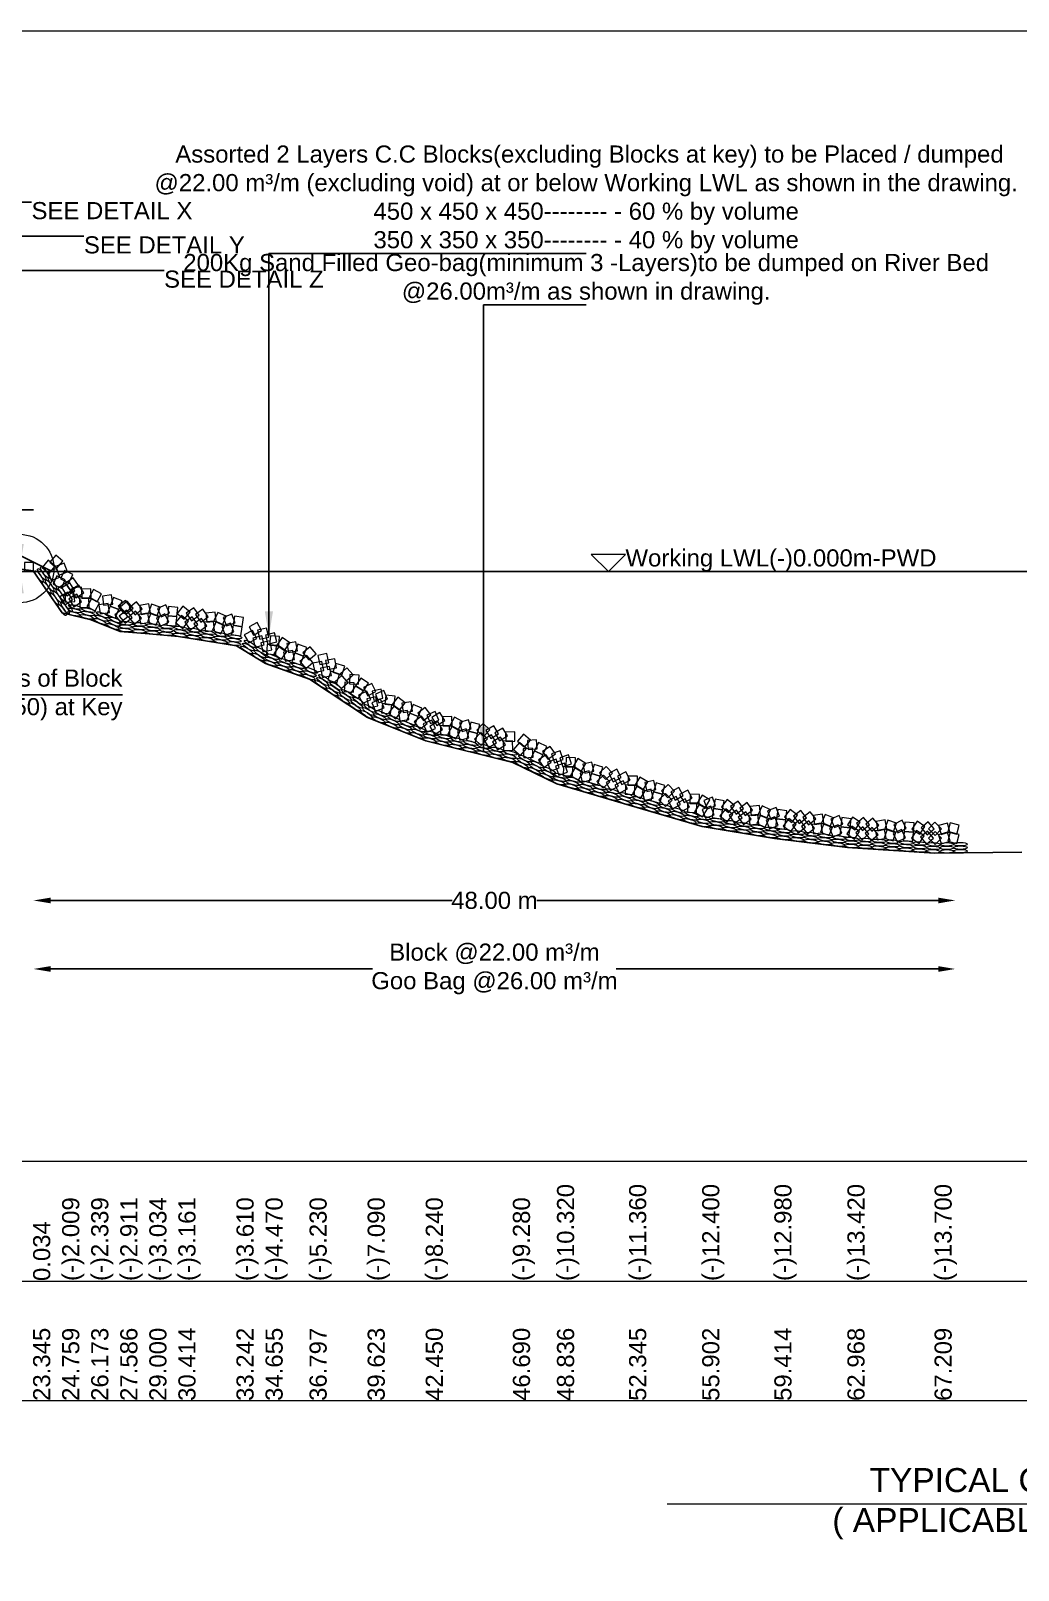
# Model space of a CAD drawing. Header units: inches. Extents: x 66615 to 414904, y -29123 to 90068.
# Drawn here: x 206191 to 209074, y 27961 to 32455 of the extents above; entities that cross this region are included whole.
import ezdxf

# ---------------------------------------------------------------- set-up
doc = ezdxf.new("R2010")
doc.units = ezdxf.units.IN
doc.header["$LTSCALE"] = 7
doc.header["$MEASUREMENT"] = 0
doc.header["$PDMODE"] = 3
for name, color, linetype, lineweight in [('Cross section Data Border', 7, 'Continuous', 9), ('Cross Section Labels', 7, 'Continuous', 9), ('Existing_Bed_Level for Xsection', 7, 'Continuous', 25), ('Long Section Labels', 7, 'Continuous', 9)]:
    doc.layers.add(name, color=color, linetype=linetype, lineweight=lineweight)
doc.styles.get("Standard").update_dxf_attribs({"font": 'arial.ttf'})
doc.dimstyles.new('Appron Lebeling Style', dxfattribs={"dimtxt": 50, "dimasz": 50, "dimexe": 0.18, "dimexo": 0.0625, "dimgap": 0.09, "dimtad": 0, "dimtih": 1, "dimtoh": 1, "dimdec": 4, "dimzin": 0, "dimdsep": 46, "dimtxsty": 'Standard', "dimcen": 0.09, "dimse1": 1, "dimse2": 1, "dimadec": 0, "dimazin": 0, "dimtfac": 1, "dimtdec": 4, "dimtofl": 0, "dimtmove": 0, "dimatfit": 3, "dimfxl": 1, "dimtolj": 1, "dimtzin": 0, "dimarcsym": 0})
doc.dimstyles.get("Standard").update_dxf_attribs({"dimtxt": 0.18, "dimasz": 0.18, "dimexe": 0.18, "dimexo": 0.0625, "dimgap": 0.09, "dimtad": 0, "dimtih": 1, "dimtoh": 1, "dimdec": 4, "dimzin": 0, "dimdsep": 46, "dimtxsty": 'Standard', "dimcen": 0.09, "dimadec": 0, "dimazin": 0, "dimtfac": 1, "dimtdec": 4, "dimtofl": 0, "dimtmove": 0, "dimatfit": 3, "dimfxl": 1, "dimtolj": 1, "dimtzin": 0, "dimarcsym": 0})

# ---------------------------------------------------------------- blocks, each defined once
blk = doc.blocks.new('*D9')
at = {"layer": 'Cross Section Labels', "color": 0, "lineweight": -2, "transparency": 16777216}
for p, q in [((206249.4, 29915.9), (207421.3, 29915.9)), ((208840.3, 29915.9), (207668.4, 29915.9))]:
    blk.add_line(p, q, dxfattribs=at)
at = {"layer": 'Cross Section Labels', "color": 0, "transparency": 16777216}
for points in [[(206249.4, 29924.2), (206249.4, 29907.5), (206199.4, 29915.9)], [(208840.3, 29924.2), (208840.3, 29907.5), (208890.3, 29915.9)]]:
    blk.add_solid(points, dxfattribs=at)
at = {"layer": 'Defpoints', "color": 0, "transparency": 16777216}
for p in [(206199.4, 30875.9), (208890.3, 30054.6), (208890.3, 29915.9)]:
    blk.add_point(p, dxfattribs=at)
at = {"layer": 'Cross Section Labels', "color": 0, "transparency": 16777216, "insert": (207544.8, 29915.9), "char_height": 50, "attachment_point": 5}
blk.add_mtext('\\A1;48.00 m', dxfattribs=at)
blk = doc.blocks.new('*D10')
at = {"layer": 'Cross Section Labels', "color": 0, "lineweight": -2, "transparency": 16777216}
for p, q in [((206249.4, 29715.9), (207189.2, 29715.9)), ((208840.3, 29715.9), (207900.5, 29715.9))]:
    blk.add_line(p, q, dxfattribs=at)
at = {"layer": 'Cross Section Labels', "color": 0, "transparency": 16777216}
for points in [[(206249.4, 29724.2), (206249.4, 29707.5), (206199.4, 29715.9)], [(208840.3, 29724.2), (208840.3, 29707.5), (208890.3, 29715.9)]]:
    blk.add_solid(points, dxfattribs=at)
at = {"layer": 'Defpoints', "color": 0, "transparency": 16777216}
for p in [(206199.4, 30875.9), (208890.3, 30054.6), (208890.3, 29715.9)]:
    blk.add_point(p, dxfattribs=at)
at = {"layer": 'Cross Section Labels', "color": 0, "transparency": 16777216, "insert": (207544.8, 29715.9), "char_height": 50, "attachment_point": 5}
blk.add_mtext('\\A1;Block @22.00 m³/m ^JGoo Bag @26.00 m³/m ', dxfattribs=at)

msp = doc.modelspace()

# ---------------------------------------------------------------- linework, layer by layer
at = {"layer": 'Cross section Data Border'}
msp.add_lwpolyline([(204660.9187, 29154.87399), (211335.20536, 29154.87399), (211335.20536, 28454.87399), (204660.9187, 28454.87399)], close=True, dxfattribs=at)
msp.add_lwpolyline([(204660.9187, 28804.87399), (211335.20536, 28804.87399)], dxfattribs=at)
at = {"layer": 'Cross Section Labels'}
for points in [[(204560.9187, 32454.87399), (214560.9187, 32454.87399), (214560.9187, 25383.87399), (204560.9187, 25383.87399)], [(207877.36901, 30875.87399), (207927.36901, 30925.87399), (207827.36901, 30925.87399)]]:
    msp.add_lwpolyline(points, close=True, dxfattribs=at)
msp.add_lwpolyline([(208048.9187, 28154.87399), (209560.9187, 28154.87399), (211072.9187, 28154.87399)], dxfattribs=at)
msp.add_circle((206158.86901, 30884.87399), 100, dxfattribs=at)
at = {"layer": 'Existing_Bed_Level for Xsection'}
for points in [[(206199.36901, 31055.87399), (205560.9187, 31055.87399)], [(206253.36901, 30875.87399), (205897.16963, 31053.97368), (205893.36901, 31055.87399), (205889.11978, 31055.87399), (205835.11978, 31055.87399)], [(205560.9187, 30875.87399), (210484.91425, 30875.87399)], [(206028.34045, 30901.43399), (206197.95748, 30877.91399), (206282.77358, 30755.33399), (206367.59366, 30735.53399), (206452.41708, 30701.21399), (206537.24338, 30693.83399), (206622.07214, 30686.21399), (206791.73579, 30659.27399), (206876.57019, 30607.67399), (207005.04772, 30562.07399), (207174.63691, 30450.47399), (207344.24161, 30381.47399), (207598.67158, 30319.07399), (207727.43108, 30256.67399), (207937.94393, 30194.27399), (208151.34534, 30131.87399), (208362.07156, 30097.07399), (208575.33813, 30070.67399), (208829.7612, 30053.87399), (209084.20034, 30056.87399)]]:
    msp.add_lwpolyline(points, dxfattribs=at)
at = {"layer": 'Long Section Labels'}
for points in [[(206284.54672, 30906.78973), (206263.95717, 30924.256), (206246.4909, 30903.66645), (206267.08045, 30886.20018)], [(206199.36901, 30902.87399), (206172.36901, 30902.87399), (206172.36901, 30875.87399), (206199.36901, 30875.87399)], [(206262.34355, 30891.42681), (206241.754, 30908.89308), (206224.28773, 30888.30354), (206244.87728, 30870.83727)], [(206275.93475, 30859.49354), (206266.84702, 30884.9182), (206241.42236, 30875.83046), (206250.5101, 30850.40581)], [(206298.13792, 30874.85646), (206289.05019, 30900.28112), (206263.62554, 30891.19338), (206272.71327, 30865.76873)], [(206314.22515, 30867.24059), (206289.82581, 30878.80225), (206278.26414, 30854.40291), (206302.66349, 30842.84125)], [(206292.02198, 30851.87767), (206267.62264, 30863.43934), (206256.06097, 30839.03999), (206280.46032, 30827.47833)], [(206308.18744, 30819.83554), (206292.82452, 30842.03871), (206270.62135, 30826.67579), (206285.98427, 30804.47262)], [(206305.15176, 30842.72679), (206282.214, 30828.48392), (206296.45687, 30805.54617), (206319.39463, 30819.78904)], [(206330.39061, 30835.19845), (206315.02769, 30857.40162), (206292.82452, 30842.03871), (206308.18744, 30819.83554)], [(206345.6912, 30813.6661), (206331.43007, 30836.59251), (206308.50367, 30822.33138), (206322.7648, 30799.40497)], [(206341.53441, 30804.07069), (206339.3152, 30830.97933), (206312.40656, 30828.76013), (206314.62576, 30801.85149)], [(206299.01401, 30816.43368), (206276.07626, 30802.1908), (206290.31913, 30779.25305), (206313.25689, 30793.49592)], [(206319.33124, 30788.70777), (206317.11203, 30815.61642), (206290.20339, 30813.39721), (206292.42259, 30786.48857)], [(206339.55346, 30787.37298), (206325.29233, 30810.29939), (206302.36592, 30796.03826), (206316.62706, 30773.11185)], [(206360.30462, 30799.50166), (206333.31903, 30798.61969), (206334.201, 30771.6341), (206361.18659, 30772.51607)], [(206366.44236, 30825.79478), (206339.45677, 30824.91281), (206340.33874, 30797.92722), (206367.32433, 30798.80919)], [(206391.81824, 30784.96391), (206368.01216, 30797.70245), (206355.27362, 30773.89636), (206379.0797, 30761.15782)], [(206397.95598, 30811.25703), (206374.1499, 30823.99557), (206361.41136, 30800.18948), (206385.21744, 30787.45094)], [(206426.91952, 30808.12013), (206400.17818, 30804.39177), (206403.90654, 30777.65043), (206430.64788, 30781.37878)], [(206458.01984, 30790.20949), (206432.99091, 30800.33632), (206422.86407, 30775.3074), (206447.893, 30765.18056)], [(206484.42069, 30770.30681), (206467.79568, 30791.58142), (206446.52107, 30774.95641), (206463.14608, 30753.6818)], [(206472.50998, 30789.99846), (206451.82826, 30772.64143), (206469.1853, 30751.95971), (206489.86701, 30769.31675)], [(206516.76672, 30766.9917), (206499.39322, 30787.65959), (206478.72534, 30770.28609), (206496.09883, 30749.6182)], [(206416.79269, 30783.0912), (206390.05134, 30779.36284), (206393.7797, 30752.6215), (206420.52104, 30756.34986)], [(206447.893, 30765.18056), (206422.86407, 30775.3074), (206412.73724, 30750.27847), (206437.76617, 30740.15163)], [(206474.29386, 30745.27788), (206457.66885, 30766.55249), (206436.39424, 30749.92748), (206453.01925, 30728.65287)], [(206470.16978, 30763.10007), (206449.48807, 30745.74304), (206466.8451, 30725.06132), (206487.52682, 30742.41836)], [(206514.42653, 30740.09331), (206497.05303, 30760.76119), (206476.38514, 30743.3877), (206493.75864, 30722.71981)], [(206533.24417, 30755.04695), (206506.65758, 30750.34026), (206511.36427, 30723.75366), (206537.95087, 30728.46036)], [(206535.58437, 30781.94534), (206508.99778, 30777.23865), (206513.70447, 30750.65205), (206540.29106, 30755.35875)], [(206566.64722, 30745.05132), (206541.29889, 30754.34981), (206532.00039, 30729.00148), (206557.34873, 30719.70298)], [(206569.06285, 30771.94304), (206543.71452, 30781.24153), (206534.41602, 30755.8932), (206559.76436, 30746.59471)], [(206582.7977, 30752.53213), (206558.29417, 30741.19293), (206569.63337, 30716.68941), (206594.13689, 30728.0286)], [(206585.21333, 30779.42385), (206560.7098, 30768.08465), (206572.049, 30743.58113), (206596.55252, 30754.92032)], [(206617.76093, 30744.43318), (206590.86921, 30746.84881), (206588.45358, 30719.95709), (206615.3453, 30717.54146)], [(206620.17656, 30771.32491), (206593.28484, 30773.74054), (206590.86921, 30746.84881), (206617.76093, 30744.43318)], [(206651.92267, 30731.14109), (206630.93619, 30748.12837), (206613.94891, 30727.14189), (206634.93539, 30710.15461)], [(206656.15681, 30757.80702), (206635.17033, 30774.7943), (206618.18305, 30753.80782), (206639.16953, 30736.82054)], [(206662.60322, 30743.76181), (206640.74725, 30727.90884), (206656.60022, 30706.05288), (206678.45619, 30721.90585)], [(206666.83736, 30770.42775), (206644.98139, 30754.57478), (206660.83436, 30732.71881), (206682.69033, 30748.57178)], [(206709.35865, 30744.35265), (206693.48828, 30766.19599), (206671.64494, 30750.32562), (206687.51531, 30728.48228)], [(206729.18546, 30757.93989), (206702.33283, 30755.12272), (206705.15, 30728.27009), (206732.00263, 30731.08726)], [(206761.66151, 30745.70223), (206737.00228, 30756.6987), (206726.00582, 30732.03947), (206750.66505, 30721.043)], [(206778.28222, 30752.07032), (206753.06599, 30742.41932), (206762.71698, 30717.20309), (206787.93321, 30726.85409)], [(206812.61557, 30741.61846), (206785.94964, 30745.8526), (206781.71549, 30719.18667), (206808.38143, 30714.95252)], [(206705.12451, 30717.68672), (206689.25414, 30739.53006), (206667.4108, 30723.65969), (206683.28117, 30701.81635)], [(206724.95132, 30731.27396), (206698.09869, 30728.45679), (206700.91586, 30701.60416), (206727.76849, 30704.42133)], [(206757.42737, 30719.0363), (206732.76814, 30730.03276), (206721.77167, 30705.37353), (206746.4309, 30694.37707)], [(206774.04807, 30725.40438), (206748.83184, 30715.75339), (206758.48284, 30690.53716), (206783.69907, 30700.18815)], [(206808.38143, 30714.95252), (206781.71549, 30719.18667), (206777.48135, 30692.52073), (206804.14728, 30688.28659)], [(206851.09943, 30680.57994), (206838.12327, 30704.25734), (206814.44587, 30691.28118), (206827.42203, 30667.60378)], [(206865.13039, 30703.64793), (206852.15423, 30727.32533), (206828.47683, 30714.34917), (206841.453, 30690.67177)], [(206879.79948, 30711.27517), (206853.56402, 30704.89547), (206859.94372, 30678.66001), (206886.17918, 30685.0397)], [(206909.25507, 30671.02173), (206902.85448, 30697.25211), (206876.62411, 30690.85152), (206883.0247, 30664.62114)], [(206865.76852, 30688.20718), (206839.53306, 30681.82748), (206845.91276, 30655.59202), (206872.14822, 30661.97172)], [(206895.22411, 30647.95374), (206888.82352, 30674.18412), (206862.59315, 30667.78353), (206868.99374, 30641.55316)], [(206908.59054, 30660.65109), (206881.67487, 30662.78339), (206879.54257, 30635.86772), (206906.45824, 30633.73542)], [(206917.62157, 30686.09594), (206890.7059, 30688.22824), (206888.5736, 30661.31257), (206915.48927, 30659.18027)], [(206938.28677, 30642.69036), (206916.04941, 30658.00374), (206900.73603, 30635.76638), (206922.97339, 30620.453)], [(206947.31781, 30668.13521), (206925.08045, 30683.44859), (206909.76706, 30661.21123), (206932.00443, 30645.89785)], [(206964.82174, 30671.36206), (206938.26741, 30666.47664), (206943.15283, 30639.92231), (206969.70716, 30644.80773)], [(206996.67008, 30654.81806), (206971.22523, 30663.84909), (206962.19419, 30638.40424), (206987.63904, 30629.37321)], [(207023.90984, 30636.07993), (207006.37717, 30656.61296), (206985.84414, 30639.0803), (207003.3768, 30618.54726)], [(206955.79071, 30645.91721), (206929.23637, 30641.03179), (206934.12179, 30614.47746), (206960.67613, 30619.36288)], [(206987.63904, 30629.37321), (206962.19419, 30638.40424), (206953.16316, 30612.95939), (206978.60801, 30603.92836)], [(207014.8788, 30610.63508), (206997.34614, 30631.16811), (206976.8131, 30613.63545), (206994.34577, 30593.10241)], [(207041.11435, 30613.98684), (207014.66865, 30608.54396), (207020.11153, 30582.09826), (207046.55723, 30587.54114)], [(207055.95661, 30636.54138), (207029.51091, 30631.0985), (207034.95379, 30604.6528), (207061.39949, 30610.09568)], [(207083.96239, 30595.26612), (207078.49846, 30621.70748), (207052.0571, 30616.24354), (207057.52103, 30589.80218)], [(207107.62579, 30599.48024), (207081.99661, 30607.97408), (207073.50278, 30582.3449), (207099.13196, 30573.85106)], [(207069.12013, 30572.71158), (207063.6562, 30599.15294), (207037.21484, 30593.689), (207042.67877, 30567.24764)], [(207092.78353, 30576.9257), (207067.15435, 30585.41954), (207058.66052, 30559.79036), (207084.2897, 30551.29652)], [(207117.33565, 30552.39719), (207099.39515, 30572.57486), (207079.21748, 30554.63435), (207097.15799, 30534.45668)], [(207132.17791, 30574.95173), (207114.23741, 30595.1294), (207094.05974, 30577.18889), (207112.00025, 30557.01122)], [(207149.94618, 30573.90822), (207122.9932, 30575.50087), (207121.40055, 30548.54788), (207148.35354, 30546.95524)], [(207176.92631, 30550.24193), (207154.37177, 30565.08419), (207139.52951, 30542.52965), (207162.08405, 30527.68739)], [(207135.10392, 30551.35368), (207108.15094, 30552.94632), (207106.55829, 30525.99334), (207133.51128, 30524.4007)], [(207162.08405, 30527.68739), (207139.52951, 30542.52965), (207124.68725, 30519.97511), (207147.24179, 30505.13285)], [(207184.06515, 30502.99016), (207171.93902, 30527.11395), (207147.81524, 30514.98782), (207159.94136, 30490.86404)], [(207198.90741, 30525.5447), (207186.78128, 30549.66849), (207162.65749, 30537.54236), (207174.78362, 30513.41858)], [(207213.8384, 30532.64556), (207187.3927, 30527.20268), (207192.83558, 30500.75698), (207219.28128, 30506.19986)], [(207232.61198, 30503.65497), (207222.11217, 30528.52974), (207197.2374, 30518.02994), (207207.73721, 30493.15517)], [(207198.99614, 30510.09102), (207172.55044, 30504.64814), (207177.99332, 30478.20244), (207204.43902, 30483.64532)], [(207222.43738, 30478.64542), (207211.93758, 30503.52019), (207187.06281, 30493.02039), (207197.56261, 30468.14562)], [(207244.83015, 30487.37923), (207218.03873, 30490.72881), (207214.68915, 30463.93739), (207241.48057, 30460.58781)], [(207255.00474, 30512.38878), (207228.21332, 30515.73836), (207224.86374, 30488.94694), (207251.65516, 30485.59736)], [(207273.68214, 30468.09149), (207252.16142, 30484.39666), (207235.85625, 30462.87594), (207257.37697, 30446.57077)], [(207283.85674, 30493.10104), (207262.33602, 30509.40621), (207246.03085, 30487.88549), (207267.55157, 30471.58032)], [(207301.4889, 30495.53153), (207274.74049, 30491.85423), (207278.41779, 30465.10582), (207305.1662, 30468.78312)], [(207332.55497, 30477.56156), (207307.54542, 30487.73615), (207297.37082, 30462.7266), (207322.38037, 30452.55201)], [(207358.91778, 30457.60852), (207342.33341, 30478.91482), (207321.02711, 30462.33045), (207337.61148, 30441.02415)], [(207291.3143, 30470.52198), (207264.56589, 30466.84468), (207268.2432, 30440.09627), (207294.99161, 30443.77357)], [(207322.38037, 30452.55201), (207297.37082, 30462.7266), (207287.19623, 30437.71705), (207312.20578, 30427.54246)], [(207348.74319, 30432.59897), (207332.15882, 30453.90527), (207310.85251, 30437.3209), (207327.43688, 30416.0146)], [(207362.00897, 30442.4669), (207337.12585, 30431.98691), (207347.60584, 30407.10378), (207372.48896, 30417.58378)], [(207372.18356, 30467.47645), (207347.30044, 30456.99646), (207357.78043, 30432.11333), (207382.66355, 30442.59333)], [(207393.1667, 30414.88967), (207379.16274, 30437.97406), (207356.07835, 30423.97009), (207370.08232, 30400.8857)], [(207399.59797, 30441.11254), (207385.594, 30464.19693), (207362.50962, 30450.19296), (207376.51358, 30427.10857)], [(207414.05214, 30426.78563), (207387.05838, 30426.20536), (207387.63865, 30399.2116), (207414.63241, 30399.79187)], [(207420.48341, 30453.0085), (207393.48965, 30452.42823), (207394.06991, 30425.43447), (207421.06368, 30426.01473)], [(207451.83256, 30438.11939), (207428.17035, 30451.12324), (207415.1665, 30427.46104), (207438.8287, 30414.45719)], [(207468.92417, 30443.08699), (207442.99436, 30435.56072), (207450.52062, 30409.63091), (207476.45044, 30417.15718)], [(207502.27233, 30429.82348), (207476.04946, 30436.25475), (207469.6182, 30410.03188), (207495.84107, 30403.60062)], [(207531.25544, 30413.91433), (207511.75022, 30432.58373), (207493.08082, 30413.07851), (207512.58604, 30394.40911)], [(207445.40129, 30411.89652), (207421.73909, 30424.90038), (207408.73524, 30401.23817), (207432.39744, 30388.23432)], [(207462.4929, 30416.86412), (207436.56309, 30409.33785), (207444.08936, 30383.40804), (207470.01917, 30390.93431)], [(207495.84107, 30403.60062), (207469.6182, 30410.03188), (207463.18693, 30383.80901), (207489.4098, 30377.37775)], [(207524.82418, 30387.69146), (207505.31896, 30406.36086), (207486.64956, 30386.85564), (207506.15478, 30368.18624)], [(207536.51471, 30399.38284), (207513.41918, 30385.39726), (207527.40476, 30362.30173), (207550.50029, 30376.28731)], [(207542.94598, 30425.60571), (207519.85045, 30411.62012), (207533.83603, 30388.52459), (207556.93156, 30402.51018)], [(207576.72678, 30369.87081), (207562.72281, 30392.95519), (207539.63843, 30378.95122), (207553.64239, 30355.86684)], [(207583.15805, 30396.09367), (207569.15408, 30419.17806), (207546.06969, 30405.17409), (207560.07366, 30382.08971)], [(207597.61222, 30381.76676), (207570.61846, 30381.1865), (207571.19872, 30354.19273), (207598.19249, 30354.773)], [(207604.04349, 30407.98963), (207577.04972, 30407.40937), (207577.62999, 30380.4156), (207604.62375, 30380.99587)], [(207650.06696, 30383.78008), (207629.64888, 30401.44649), (207611.98247, 30381.02841), (207632.40056, 30363.362)], [(207667.81962, 30385.06206), (207640.88905, 30383.12705), (207642.82405, 30356.19648), (207669.75462, 30358.13148)], [(207638.29199, 30359.48297), (207617.8739, 30377.14937), (207600.2075, 30356.73129), (207620.62558, 30339.06488)], [(207656.04464, 30360.76494), (207629.11407, 30358.82994), (207631.04907, 30331.89936), (207657.97965, 30333.83437)], [(207685.88002, 30340.81824), (207661.58291, 30352.59322), (207649.80793, 30328.2961), (207674.10505, 30316.52113)], [(207697.655, 30365.11536), (207673.35788, 30376.89034), (207661.58291, 30352.59322), (207685.88002, 30340.81824)], [(207710.89345, 30319.19765), (207695.72564, 30341.53456), (207673.38873, 30326.36675), (207688.55654, 30304.02984)], [(207722.66843, 30343.49477), (207707.50062, 30365.83168), (207685.16371, 30350.66387), (207700.33152, 30328.32696)], [(207736.54619, 30352.48168), (207711.03585, 30343.63734), (207719.88018, 30318.127), (207745.39053, 30326.97133)], [(207769.69428, 30315.21004), (207760.82963, 30340.71333), (207735.32634, 30331.84869), (207744.19098, 30306.34539)], [(207724.77122, 30328.18456), (207699.26087, 30319.34023), (207708.10521, 30293.82988), (207733.61555, 30302.67421)], [(207757.9193, 30290.91292), (207749.05465, 30316.41621), (207723.55136, 30307.55157), (207732.416, 30282.04827)], [(207773.38339, 30306.29662), (207746.39263, 30307.00308), (207745.68617, 30280.01232), (207772.67693, 30279.30586)], [(207781.05669, 30332.1833), (207754.06593, 30332.88976), (207753.35947, 30305.89901), (207780.35023, 30305.19255)], [(207803.98757, 30289.93085), (207780.97178, 30304.04727), (207766.85535, 30281.03149), (207789.87114, 30266.91506)], [(207811.66087, 30315.81753), (207788.64509, 30329.93396), (207774.52866, 30306.91817), (207797.54445, 30292.80174)], [(207821.29645, 30294.07851), (207795.0375, 30287.79616), (207801.31985, 30261.53722), (207827.57879, 30267.81956)], [(207828.96975, 30319.96519), (207802.71081, 30313.68285), (207808.99315, 30287.4239), (207835.25209, 30293.70625)], [(207861.64813, 30305.12793), (207835.76144, 30312.80124), (207828.08814, 30286.91455), (207853.97482, 30279.24125)], [(207889.84036, 30287.856), (207871.24676, 30307.43348), (207851.66927, 30288.83988), (207870.26287, 30269.2624)], [(207902.07463, 30298.97712), (207878.33901, 30286.10777), (207891.20837, 30262.37215), (207914.94399, 30275.2415)], [(207853.97482, 30279.24125), (207828.08814, 30286.91455), (207820.41484, 30261.02787), (207846.30152, 30253.35457)], [(207882.16706, 30261.96931), (207863.57346, 30281.5468), (207843.99597, 30262.9532), (207862.58957, 30243.37571)], [(207894.40133, 30273.09044), (207870.66571, 30260.22108), (207883.53506, 30236.48546), (207907.27069, 30249.35482)], [(207933.16169, 30241.69609), (207920.27344, 30265.42146), (207896.54807, 30252.5332), (207909.43633, 30228.80784)], [(207940.83499, 30267.58278), (207927.94674, 30291.30814), (207904.22138, 30278.41989), (207917.10963, 30254.69452)], [(207954.59017, 30252.58349), (207927.59942, 30253.28995), (207926.89296, 30226.2992), (207953.88371, 30225.59274)], [(207962.26348, 30278.47018), (207935.27272, 30279.17664), (207934.56626, 30252.18588), (207961.55702, 30251.47942)], [(207985.03917, 30236.39189), (207961.97142, 30250.42324), (207947.94007, 30227.35549), (207971.00782, 30213.32414)], [(207992.61684, 30262.30673), (207969.54909, 30276.33808), (207955.51774, 30253.27033), (207978.58549, 30239.23898)], [(208009.91029, 30266.51827), (207983.67472, 30260.13902), (207990.05397, 30233.90345), (208016.28954, 30240.2827)], [(208042.64322, 30251.80177), (208016.72839, 30259.37944), (208009.15071, 30233.4646), (208035.06555, 30225.88693)], [(208070.89904, 30234.63404), (208052.23328, 30254.14275), (208032.72458, 30235.47699), (208051.39033, 30215.96828)], [(208002.33261, 30240.60343), (207976.09705, 30234.22418), (207982.4763, 30207.98861), (208008.71187, 30214.36786)], [(208035.06555, 30225.88693), (208009.15071, 30233.4646), (208001.57304, 30207.54977), (208027.48788, 30199.97209)], [(208063.32137, 30208.7192), (208044.65561, 30228.22791), (208025.14691, 30209.56215), (208043.81266, 30190.05345)], [(208075.51449, 30219.88543), (208051.82655, 30206.92852), (208064.78346, 30183.24058), (208088.4714, 30196.19748)], [(208083.09217, 30245.80027), (208059.40422, 30232.84336), (208072.36113, 30209.15542), (208096.04907, 30222.11232)], [(208114.3905, 30188.6344), (208101.41474, 30212.31202), (208077.73712, 30199.33626), (208090.71289, 30175.65864)], [(208121.96818, 30214.54924), (208108.99241, 30238.22686), (208085.3148, 30225.2511), (208098.29056, 30201.57348)], [(208143.35632, 30225.51569), (208116.36313, 30226.12249), (208115.75633, 30199.12931), (208142.74951, 30198.52251)], [(208174.02072, 30209.26303), (208150.95296, 30223.29438), (208136.92161, 30200.22663), (208159.98936, 30186.19527)], [(208181.18864, 30217.6967), (208155.9131, 30208.20213), (208165.40767, 30182.92659), (208190.68321, 30192.42116)], [(208215.45658, 30207.03232), (208188.81739, 30211.4316), (208184.41811, 30184.79241), (208211.0573, 30180.39313)], [(208245.57544, 30193.395), (208224.69461, 30210.51199), (208207.57763, 30189.63116), (208228.45845, 30172.51418)], [(208256.33398, 30205.94931), (208234.38021, 30190.23206), (208250.09746, 30168.27829), (208272.05123, 30183.99554)], [(208298.69289, 30179.61126), (208282.95817, 30201.55251), (208261.01692, 30185.81778), (208276.75165, 30163.87653)], [(208135.77864, 30199.60085), (208108.78546, 30200.20765), (208108.17866, 30173.21447), (208135.17184, 30172.60767)], [(208166.44304, 30183.34819), (208143.37529, 30197.37954), (208129.34394, 30174.31179), (208152.41169, 30160.28043)], [(208176.78936, 30191.05751), (208151.51382, 30181.56294), (208161.00839, 30156.2874), (208186.28393, 30165.78197)], [(208211.0573, 30180.39313), (208184.41811, 30184.79241), (208180.01883, 30158.15322), (208206.65802, 30153.75394)], [(208241.17616, 30166.75582), (208220.29533, 30183.8728), (208203.17835, 30162.99197), (208224.05917, 30145.87499)], [(208251.9347, 30179.31012), (208229.98093, 30163.59288), (208245.69818, 30141.6391), (208267.65195, 30157.35635)], [(208294.29361, 30152.97207), (208278.55889, 30174.91332), (208256.61764, 30159.17859), (208272.35237, 30137.23735)], [(208314.20423, 30166.43621), (208287.33466, 30163.78547), (208289.9854, 30136.9159), (208316.85497, 30139.56664)], [(208318.60351, 30193.07539), (208291.73394, 30190.42465), (208294.38468, 30163.55509), (208321.25425, 30166.20583)], [(208346.60384, 30153.99757), (208322.01321, 30165.14661), (208310.86417, 30140.55598), (208335.4548, 30129.40694)], [(208351.00312, 30180.63675), (208326.41249, 30191.78579), (208315.26345, 30167.19517), (208339.85408, 30156.04613)], [(208363.26368, 30160.26255), (208337.98813, 30150.76798), (208347.48271, 30125.49243), (208372.75825, 30134.98701)], [(208367.66296, 30186.90174), (208342.38741, 30177.40717), (208351.88199, 30152.13162), (208377.15753, 30161.6262)], [(208398.69266, 30177.78644), (208371.89718, 30181.10342), (208368.5802, 30154.30794), (208395.37568, 30150.99096)], [(208429.33903, 30165.37991), (208407.78221, 30181.63733), (208391.52479, 30160.08052), (208413.08161, 30143.82309)], [(208439.58039, 30178.35956), (208418.28106, 30161.76624), (208434.87439, 30140.4669), (208456.17372, 30157.06023)], [(208482.97106, 30153.75834), (208466.36078, 30175.04445), (208445.07467, 30158.43417), (208461.68495, 30137.14806)], [(208502.32015, 30168.01767), (208475.57995, 30164.28108), (208479.31654, 30137.54089), (208506.05674, 30141.27747)], [(208535.19686, 30156.90118), (208510.17494, 30167.04533), (208500.03079, 30142.02342), (208525.0527, 30131.87926)], [(208551.58935, 30163.83563), (208526.71899, 30153.32536), (208537.22926, 30128.45501), (208562.09961, 30138.96527)], [(208586.26101, 30154.56759), (208559.46553, 30157.88457), (208556.14855, 30131.08909), (208582.94403, 30127.77211)], [(208612.75063, 30144.42159), (208590.29926, 30159.41945), (208575.30139, 30136.96809), (208597.75276, 30121.97022)], [(208622.23286, 30157.96575), (208601.91745, 30140.18137), (208619.70182, 30119.86596), (208640.01724, 30137.65034)], [(208395.37568, 30150.99096), (208368.5802, 30154.30794), (208365.26323, 30127.51246), (208392.0587, 30124.19548)], [(208426.02205, 30138.58443), (208404.46524, 30154.84185), (208388.20781, 30133.28504), (208409.76463, 30117.02762)], [(208436.26341, 30151.56408), (208414.96408, 30134.97076), (208431.55741, 30113.67143), (208452.85674, 30130.26475)], [(208479.65408, 30126.96286), (208463.0438, 30148.24897), (208441.75769, 30131.63869), (208458.36797, 30110.35258)], [(208499.00317, 30141.22219), (208472.26298, 30137.4856), (208475.99956, 30110.74541), (208502.73976, 30114.482)], [(208531.87988, 30130.1057), (208506.85797, 30140.24985), (208496.71381, 30115.22794), (208521.73572, 30105.08379)], [(208548.27237, 30137.04015), (208523.40202, 30126.52989), (208533.91228, 30101.65953), (208558.78263, 30112.1698)], [(208582.94403, 30127.77211), (208556.14855, 30131.08909), (208552.83157, 30104.29361), (208579.62705, 30100.97663)], [(208610.97165, 30117.48026), (208588.52028, 30132.47813), (208573.52241, 30110.02676), (208595.97378, 30095.02889)], [(208620.45387, 30131.02442), (208600.13846, 30113.24004), (208617.92284, 30092.92463), (208638.23825, 30110.70901)], [(208665.18058, 30108.9452), (208647.38003, 30129.24644), (208627.07879, 30111.44589), (208644.87934, 30091.14465)], [(208666.95957, 30135.88652), (208649.15902, 30156.18777), (208628.85777, 30138.38722), (208646.65832, 30118.08597)], [(208683.68243, 30124.28785), (208657.19973, 30119.02797), (208662.4596, 30092.54527), (208688.94231, 30097.80514)], [(208685.46141, 30151.22918), (208658.97871, 30145.9693), (208664.23858, 30119.4866), (208690.72129, 30124.74647)], [(208717.14113, 30115.06994), (208691.57998, 30123.76636), (208682.88356, 30098.20521), (208708.44471, 30089.50879)], [(208718.92011, 30142.01127), (208693.35897, 30150.70769), (208684.66254, 30125.14654), (208710.22369, 30116.45012)], [(208733.11017, 30122.9306), (208708.88166, 30111.01509), (208720.79718, 30086.78658), (208745.02569, 30098.7021)], [(208734.88915, 30149.87193), (208710.66065, 30137.95642), (208722.57616, 30113.72791), (208746.80467, 30125.64343)], [(208768.25516, 30115.66078), (208741.31383, 30117.43976), (208739.53485, 30090.49844), (208766.47618, 30088.71945)], [(208770.03414, 30142.60211), (208743.09281, 30144.38109), (208741.31383, 30117.43976), (208768.25516, 30115.66078)], [(208799.56095, 30105.02738), (208777.10958, 30120.02524), (208762.11171, 30097.57388), (208784.56308, 30082.57601)], [(208801.33993, 30131.9687), (208778.88857, 30146.96657), (208763.8907, 30124.51521), (208786.34207, 30109.51734)], [(208809.04318, 30118.57154), (208788.72777, 30100.78716), (208806.51215, 30080.47175), (208826.82756, 30098.25613)], [(208810.82216, 30145.51287), (208790.50675, 30127.72849), (208808.29113, 30107.41308), (208828.60654, 30125.19746)], [(208850.06985, 30125.22599), (208830.7467, 30144.08376), (208811.88892, 30124.76061), (208831.21208, 30105.90283)], [(208850.38818, 30098.22787), (208831.06502, 30117.08564), (208812.20725, 30097.76248), (208831.53041, 30078.90471)], [(208867.32452, 30141.95895), (208841.33019, 30134.65863), (208848.63051, 30108.6643), (208874.62484, 30115.96462)], [(208867.64284, 30114.96083), (208841.64851, 30107.66051), (208848.94883, 30081.66617), (208874.94316, 30088.9665)], [(208901.39795, 30135.36687), (208875.23872, 30142.05226), (208868.55332, 30115.89303), (208894.71255, 30109.20763)], [(208901.71628, 30108.36874), (208875.55704, 30115.05414), (208868.87165, 30088.89491), (208895.03088, 30082.20951)]]:
    msp.add_lwpolyline(points, close=True, dxfattribs=at)
for centre, major_axis in [((206214.92467, 30862.3554), (11.36173, -16.42048)), ((206223.31253, 30868.15917), (11.36173, -16.42048)), ((206231.7004, 30873.96294), (11.36173, -16.42048)), ((206237.64813, 30829.51444), (11.36173, -16.42048)), ((206246.03599, 30835.31821), (11.36173, -16.42048)), ((206254.42386, 30841.12198), (11.36173, -16.42048)), ((206260.37159, 30796.67349), (11.36173, -16.42048)), ((206268.75946, 30802.47726), (11.36173, -16.42048)), ((206277.14732, 30808.28103), (11.36173, -16.42048)), ((206291.48292, 30769.6363), (11.36173, -16.42048)), ((206299.87078, 30775.44007), (11.36173, -16.42048)), ((206283.09505, 30763.83253), (11.36173, -16.42048)), ((206316.19579, 30752.76918), (19.44522, -4.5392)), ((206318.51449, 30762.70214), (19.44522, -4.5392)), ((206320.8332, 30772.63509), (19.44522, -4.5392)), ((206355.08624, 30743.69078), (19.44522, -4.5392)), ((206357.40494, 30753.62373), (19.44522, -4.5392)), ((206359.72364, 30763.55669), (19.44522, -4.5392)), ((206397.3431, 30740.00212), (18.51028, -7.48936)), ((206401.16879, 30749.45749), (18.51028, -7.48936)), ((206438.18935, 30734.47878), (18.51028, -7.48936)), ((206393.5174, 30730.54674), (18.51028, -7.48936)), ((206430.53797, 30715.56803), (18.51028, -7.48936)), ((206434.36366, 30725.0234), (18.51028, -7.48936)), ((206467.0758, 30705.05793), (19.89286, -1.7307)), ((206467.95987, 30715.21955), (19.89286, -1.7307)), ((206468.84394, 30725.38116), (19.89286, -1.7307)), ((206506.86151, 30701.59652), (19.89286, -1.7307)), ((206507.74558, 30711.75814), (19.89286, -1.7307)), ((206508.62966, 30721.91975), (19.89286, -1.7307)), ((206546.65924, 30698.10872), (19.88792, -1.78649)), ((206547.57182, 30708.26781), (19.88792, -1.78649)), ((206548.48439, 30718.42691), (19.88792, -1.78649)), ((206586.43509, 30694.53573), (19.88792, -1.78649)), ((206587.34766, 30704.69483), (19.88792, -1.78649)), ((206588.26023, 30714.85392), (19.88792, -1.78649)), ((206626.52351, 30690.67107), (19.72094, -3.13138)), ((206628.12308, 30700.74487), (19.72094, -3.13138)), ((206629.72264, 30710.81867), (19.72094, -3.13138)), ((206667.56496, 30694.4821), (19.72094, -3.13138)), ((206669.16452, 30704.5559), (19.72094, -3.13138)), ((206708.6064, 30698.29313), (19.72094, -3.13138)), ((206748.04828, 30692.03036), (19.72094, -3.13138)), ((206665.96539, 30684.40831), (19.72094, -3.13138)), ((206705.40727, 30678.14554), (19.72094, -3.13138)), ((206707.00684, 30688.21933), (19.72094, -3.13138)), ((206744.84915, 30671.88277), (19.72094, -3.13138)), ((206746.44872, 30681.95657), (19.72094, -3.13138)), ((206784.29103, 30665.62), (19.72094, -3.13138)), ((206785.89059, 30675.6938), (19.72094, -3.13138)), ((206787.49016, 30685.76759), (19.72094, -3.13138)), ((206821.37407, 30647.21601), (17.06006, -10.37668)), ((206826.67465, 30655.93058), (17.06006, -10.37668)), ((206831.97524, 30664.64515), (17.06006, -10.37668)), ((206866.09536, 30643.8918), (17.06006, -10.37668)), ((206855.49418, 30626.46266), (17.06006, -10.37668)), ((206860.79477, 30635.17723), (17.06006, -10.37668)), ((206889.74082, 30608.4111), (18.81788, -6.67895)), ((206893.15255, 30618.0236), (18.81788, -6.67895)), ((206896.56427, 30627.6361), (18.81788, -6.67895)), ((206930.78831, 30604.66569), (18.81788, -6.67895)), ((206934.20003, 30614.27819), (18.81788, -6.67895)), ((206971.83579, 30600.92029), (18.81788, -6.67895)), ((206927.37658, 30595.05319), (18.81788, -6.67895)), ((206965.01234, 30581.69529), (18.81788, -6.67895)), ((206968.42407, 30591.30779), (18.81788, -6.67895)), ((207002.6481, 30568.33738), (18.81788, -6.67895)), ((207006.05983, 30577.94988), (18.81788, -6.67895)), ((207009.47155, 30587.56238), (18.81788, -6.67895)), ((207043.17987, 30555.29632), (16.68034, -10.97668)), ((207048.78695, 30563.81692), (16.68034, -10.97668)), ((207037.5728, 30546.77571), (16.68034, -10.97668)), ((207070.93347, 30524.82236), (16.68034, -10.97668)), ((207076.54055, 30533.34297), (16.68034, -10.97668)), ((207082.14762, 30541.86357), (16.68034, -10.97668)), ((207104.29414, 30502.86901), (16.68034, -10.97668)), ((207109.90122, 30511.38961), (16.68034, -10.97668)), ((207115.50829, 30519.91022), (16.68034, -10.97668)), ((207137.65481, 30480.91566), (16.68034, -10.97668)), ((207143.26189, 30489.43626), (16.68034, -10.97668)), ((207148.86897, 30497.95687), (16.68034, -10.97668)), ((207171.01549, 30458.96231), (16.68034, -10.97668)), ((207176.62256, 30467.48291), (16.68034, -10.97668)), ((207182.22964, 30476.00352), (16.68034, -10.97668)), ((207214.11385, 30461.94314), (18.49595, -7.52468)), ((207206.42638, 30443.04703), (18.49595, -7.52468)), ((207210.27012, 30452.49508), (18.49595, -7.52468)), ((207243.41828, 30427.99768), (18.49595, -7.52468)), ((207247.26202, 30437.44573), (18.49595, -7.52468)), ((207251.10576, 30446.89378), (18.49595, -7.52468)), ((207284.25392, 30422.39637), (18.49595, -7.52468)), ((207288.09766, 30431.84443), (18.49595, -7.52468)), ((207325.08957, 30416.79507), (18.49595, -7.52468)), ((207280.41019, 30412.94832), (18.49595, -7.52468)), ((207317.40209, 30397.89897), (18.49595, -7.52468)), ((207321.24583, 30407.34702), (18.49595, -7.52468)), ((207354.08622, 30384.3107), (19.39327, -4.75628)), ((207356.51581, 30394.21712), (19.39327, -4.75628)), ((207358.9454, 30404.12354), (19.39327, -4.75628)), ((207392.87276, 30374.79815), (19.39327, -4.75628)), ((207395.30235, 30384.70456), (19.39327, -4.75628)), ((207397.73194, 30394.61098), (19.39327, -4.75628)), ((207434.08888, 30375.192), (19.39327, -4.75628)), ((207436.51847, 30385.09842), (19.39327, -4.75628)), ((207475.30501, 30375.58586), (19.39327, -4.75628)), ((207431.65929, 30365.28559), (19.39327, -4.75628)), ((207470.44583, 30355.77303), (19.39327, -4.75628)), ((207472.87542, 30365.67945), (19.39327, -4.75628)), ((207509.23236, 30346.26047), (19.39327, -4.75628)), ((207511.66195, 30356.16689), (19.39327, -4.75628)), ((207514.09154, 30366.07331), (19.39327, -4.75628)), ((207548.0189, 30336.74791), (19.39327, -4.75628)), ((207550.44849, 30346.65433), (19.39327, -4.75628)), ((207552.87808, 30356.56075), (19.39327, -4.75628)), ((207589.23503, 30337.14177), (19.39327, -4.75628)), ((207591.66461, 30347.04819), (19.39327, -4.75628)), ((207633.61022, 30330.47857), (17.96907, -8.70825)), ((207586.80544, 30327.23536), (19.39327, -4.75628)), ((207624.71358, 30312.12075), (17.96907, -8.70825)), ((207629.1619, 30321.29966), (17.96907, -8.70825)), ((207660.65171, 30294.70425), (17.96907, -8.70825)), ((207665.10004, 30303.88316), (17.96907, -8.70825)), ((207669.54836, 30313.06207), (17.96907, -8.70825)), ((207701.03817, 30286.46666), (17.96907, -8.70825)), ((207705.4865, 30295.64557), (17.96907, -8.70825)), ((207696.58985, 30277.28775), (17.96907, -8.70825)), ((207731.94117, 30260.65646), (19.14464, -5.67483)), ((207734.83997, 30270.43587), (19.14464, -5.67483)), ((207737.73877, 30280.21528), (19.14464, -5.67483)), ((207770.23045, 30249.30679), (19.14464, -5.67483)), ((207773.12925, 30259.0862), (19.14464, -5.67483)), ((207776.02805, 30268.86562), (19.14464, -5.67483)), ((207811.41853, 30247.73653), (19.14464, -5.67483)), ((207814.31734, 30257.51595), (19.14464, -5.67483)), ((207852.60662, 30246.16628), (19.14464, -5.67483)), ((207808.51973, 30237.95712), (19.14464, -5.67483)), ((207846.80901, 30226.60745), (19.14464, -5.67483)), ((207849.70781, 30236.38686), (19.14464, -5.67483)), ((207885.09829, 30215.25778), (19.14464, -5.67483)), ((207887.9971, 30225.03719), (19.14464, -5.67483)), ((207890.8959, 30234.81661), (19.14464, -5.67483)), ((207923.38757, 30203.90811), (19.14464, -5.67483)), ((207926.28638, 30213.68753), (19.14464, -5.67483)), ((207929.18518, 30223.46694), (19.14464, -5.67483)), ((207964.54571, 30202.43613), (19.16546, -5.60411)), ((207967.40838, 30212.22618), (19.16546, -5.60411)), ((208005.73931, 30201.01796), (19.16546, -5.60411)), ((207961.68303, 30192.64608), (19.16546, -5.60411)), ((208000.01396, 30181.43786), (19.16546, -5.60411)), ((208002.87663, 30191.22791), (19.16546, -5.60411)), ((208038.34488, 30170.22964), (19.16546, -5.60411)), ((208041.20756, 30180.01969), (19.16546, -5.60411)), ((208044.07023, 30189.80974), (19.16546, -5.60411)), ((208076.67581, 30159.02142), (19.16546, -5.60411)), ((208079.53848, 30168.81147), (19.16546, -5.60411)), ((208082.40116, 30178.60152), (19.16546, -5.60411)), ((208117.86941, 30157.60325), (19.16546, -5.60411)), ((208120.73209, 30167.3933), (19.16546, -5.60411)), ((208156.07688, 30156.938), (19.70116, -3.25351)), ((208195.4792, 30150.43097), (19.70116, -3.25351)), ((208115.00673, 30147.8132), (19.16546, -5.60411)), ((208152.75298, 30136.81061), (19.70116, -3.25351)), ((208154.41493, 30146.8743), (19.70116, -3.25351)), ((208192.1553, 30130.30358), (19.70116, -3.25351)), ((208193.81725, 30140.36728), (19.70116, -3.25351)), ((208231.55762, 30123.79656), (19.70116, -3.25351)), ((208233.21957, 30133.86025), (19.70116, -3.25351)), ((208234.88152, 30143.92395), (19.70116, -3.25351)), ((208270.95993, 30117.28953), (19.70116, -3.25351)), ((208272.62188, 30127.35323), (19.70116, -3.25351)), ((208274.28383, 30137.41692), (19.70116, -3.25351)), ((208310.36225, 30110.78251), (19.70116, -3.25351)), ((208312.0242, 30120.8462), (19.70116, -3.25351)), ((208313.68615, 30130.9099), (19.70116, -3.25351)), ((208351.42652, 30114.33918), (19.70116, -3.25351)), ((208353.08847, 30124.40287), (19.70116, -3.25351)), ((208390.36963, 30108.98779), (19.81674, -2.45309)), ((208391.62271, 30119.11053), (19.81674, -2.45309)), ((208431.2562, 30114.20435), (19.81674, -2.45309)), ((208470.88969, 30109.29817), (19.81674, -2.45309)), ((208349.76457, 30104.27549), (19.70116, -3.25351)), ((208389.11655, 30098.86506), (19.81674, -2.45309)), ((208428.75004, 30093.95888), (19.81674, -2.45309)), ((208430.00312, 30104.08161), (19.81674, -2.45309)), ((208468.38353, 30089.0527), (19.81674, -2.45309)), ((208469.63661, 30099.17543), (19.81674, -2.45309)), ((208508.01702, 30084.14652), (19.81674, -2.45309)), ((208509.2701, 30094.26925), (19.81674, -2.45309)), ((208510.52318, 30104.39199), (19.81674, -2.45309)), ((208547.65051, 30079.24034), (19.81674, -2.45309)), ((208548.90359, 30089.36307), (19.81674, -2.45309)), ((208550.15667, 30099.48581), (19.81674, -2.45309)), ((208587.0551, 30075.01141), (19.92461, -1.31566)), ((208587.72716, 30085.18924), (19.92461, -1.31566)), ((208588.39922, 30095.36708), (19.92461, -1.31566)), ((208626.90432, 30072.38009), (19.92461, -1.31566)), ((208627.57638, 30082.55793), (19.92461, -1.31566)), ((208628.24844, 30092.73577), (19.92461, -1.31566)), ((208666.75354, 30069.74878), (19.92461, -1.31566)), ((208667.4256, 30079.92662), (19.92461, -1.31566)), ((208668.09766, 30090.10445), (19.92461, -1.31566)), ((208706.60276, 30067.11747), (19.92461, -1.31566)), ((208707.27482, 30077.2953), (19.92461, -1.31566)), ((208707.94688, 30087.47314), (19.92461, -1.31566)), ((208746.45197, 30064.48615), (19.92461, -1.31566)), ((208747.12403, 30074.66399), (19.92461, -1.31566)), ((208747.7961, 30084.84182), (19.92461, -1.31566)), ((208786.30119, 30061.85484), (19.92461, -1.31566)), ((208786.97325, 30072.03268), (19.92461, -1.31566)), ((208787.64531, 30082.21051), (19.92461, -1.31566)), ((208826.82247, 30069.40136), (19.92461, -1.31566)), ((208827.49453, 30079.5792), (19.92461, -1.31566)), ((208865.43865, 30079.79643), (19.96661, 0.23542)), ((208865.5589, 30069.59713), (19.96661, 0.23542)), ((208905.37187, 30080.26726), (19.96661, 0.23542)), ((208905.49213, 30070.06797), (19.96661, 0.23542)), ((208826.15041, 30059.22353), (19.92461, -1.31566)), ((208865.67916, 30059.39784), (19.96661, 0.23542)), ((208905.61238, 30059.86868), (19.96661, 0.23542))]:
    msp.add_ellipse(centre, major_axis=major_axis, ratio=0.255, dxfattribs=at)

# ---------------------------------------------------------------- texts
at = {"layer": 'Cross Section Labels'}
for s, insert, char_height, attachment_point in [(' Assorted 2 Layers C.C Blocks(excluding Blocks at key) to be Placed / dumped^J@22.00 m³/m (excluding void) at or below Working LWL as shown in the drawing.^J450 x 450 x 450-------- - 60 % by volume^J350 x 350 x 350-------- - 40 % by volume', (207812.63339, 31804.87399), 50, 8), ('SEE DETAIL X', (206193.36901, 31954.87399), 50, 1), ('SEE DETAIL Y', (206346.36901, 31854.87399), 50, 1), ('200Kg Sand Filled Geo-bag(minimum 3 -Layers)to be dumped on River Bed^J@26.00m³/m as shown in drawing.', (207812.63339, 31654.87399), 50, 8), ('SEE DETAIL Z', (206580.36901, 31754.87399), 50, 1), ('Working LWL(-)0.000m-PWD', (207927.36901, 30875.87399), 50, 7), ('5 Nos of Block ^J(450X450X450) at Key', (206458.86901, 30515.87399), 50, 6), ('TYPICAL CROSS SECTION AT KM 2.500^J( APPLICABLE FROM KM 2.450 TO KM 2.550)', (209560.9187, 28154.87399), 70, 5)]:
    msp.add_mtext(s, dxfattribs=dict(at, insert=insert, char_height=char_height, attachment_point=attachment_point))
at = {"layer": 'Long Section Labels', "char_height": 50, "attachment_point": 1, "rotation": 90}
for s, insert in [('(-)10.320', (207727.43108, 28804.87399)), ('(-)11.360', (207937.94393, 28804.87399)), ('(-)12.400', (208151.34534, 28804.87399)), ('(-)12.980', (208362.07156, 28804.87399)), ('(-)13.420', (208575.33813, 28804.87399)), ('(-)13.700', (208829.7612, 28804.87399)), ('(-)2.009', (206282.77358, 28804.87399)), ('(-)2.339', (206367.59366, 28804.87399)), ('(-)2.911', (206452.41708, 28804.87399)), ('(-)3.034', (206537.24338, 28804.87399)), ('(-)3.161', (206622.07214, 28804.87399)), ('(-)3.610', (206791.73579, 28804.87399)), ('(-)4.470', (206876.57019, 28804.87399)), ('(-)5.230', (207005.04772, 28804.87399)), ('(-)7.090', (207174.63691, 28804.87399)), ('(-)8.240', (207344.24161, 28804.87399)), ('(-)9.280', (207598.67158, 28804.87399)), ('0.034', (206197.95748, 28804.87399)), ('23.345', (206197.95748, 28454.87399)), ('24.759', (206282.77358, 28454.87399)), ('26.173', (206367.59366, 28454.87399)), ('27.586', (206452.41708, 28454.87399)), ('29.000', (206537.24338, 28454.87399)), ('30.414', (206622.07214, 28454.87399)), ('33.242', (206791.73579, 28454.87399)), ('34.655', (206876.57019, 28454.87399)), ('36.797', (207005.04772, 28454.87399)), ('39.623', (207174.63691, 28454.87399)), ('42.450', (207344.24161, 28454.87399)), ('46.690', (207598.67158, 28454.87399)), ('48.836', (207727.43108, 28454.87399)), ('52.345', (207937.94393, 28454.87399)), ('55.902', (208151.34534, 28454.87399)), ('59.414', (208362.07156, 28454.87399)), ('62.968', (208575.33813, 28454.87399)), ('67.209', (208829.7612, 28454.87399))]:
    msp.add_mtext(s, dxfattribs=dict(at, insert=insert))

# ---------------------------------------------------------------- dimensions: what is measured, and where the dimension line sits
at = {"layer": 'Cross Section Labels'}
for base, text, picture, middle in [((208890.31358, 29915.87399), '48.00 m', '*D9', (207544.84129, 29915.87399)), ((208890.31358, 29715.87399), 'Block @22.00 m³/m ^JGoo Bag @26.00 m³/m ', '*D10', (207544.84129, 29715.87399))]:
    dim = msp.add_linear_dim(base=base, p1=(206199.36901, 30875.87399), p2=(208890.31358, 30054.58794), text=text, dimstyle='Appron Lebeling Style', dxfattribs=at)
    dim.commit()
    dim.dimension.update_dxf_attribs({"geometry": picture, "text_midpoint": middle})

# ---------------------------------------------------------------- leaders
at = {"layer": 'Cross Section Labels', "annotation_type": 0, "has_hookline": 1}
for points, hookline_direction, text_width in [([(205893.36901, 31055.87399), (205893.36901, 31954.87399), (206193.27901, 31954.87399)], 0, 466.13233), ([(206046.36901, 30979.37399), (206046.36901, 31854.87399), (206346.27901, 31854.87399)], 0, 466.03001), ([(206886.44757, 30687.58208), (206886.44757, 31804.87399), (207812.54339, 31804.87399)], 0, 2510.77763), ([(206158.86901, 30884.87399), (206158.86901, 31754.87399), (206580.27901, 31754.87399)], 0, 460.91405), ([(207512.63339, 30350.4551), (207512.63339, 31654.87399), (207812.54339, 31654.87399)], 0, 2345.7367), ([(206158.86901, 30884.87399), (206158.86901, 30515.87399), (206458.95901, 30515.87399)], 1, 701.90996)]:
    msp.add_leader(points, dimstyle='Standard', override={"dimasz": 72}, dxfattribs=dict(at, hookline_direction=hookline_direction, text_width=text_width))

doc.saveas('drawing.dxf')
